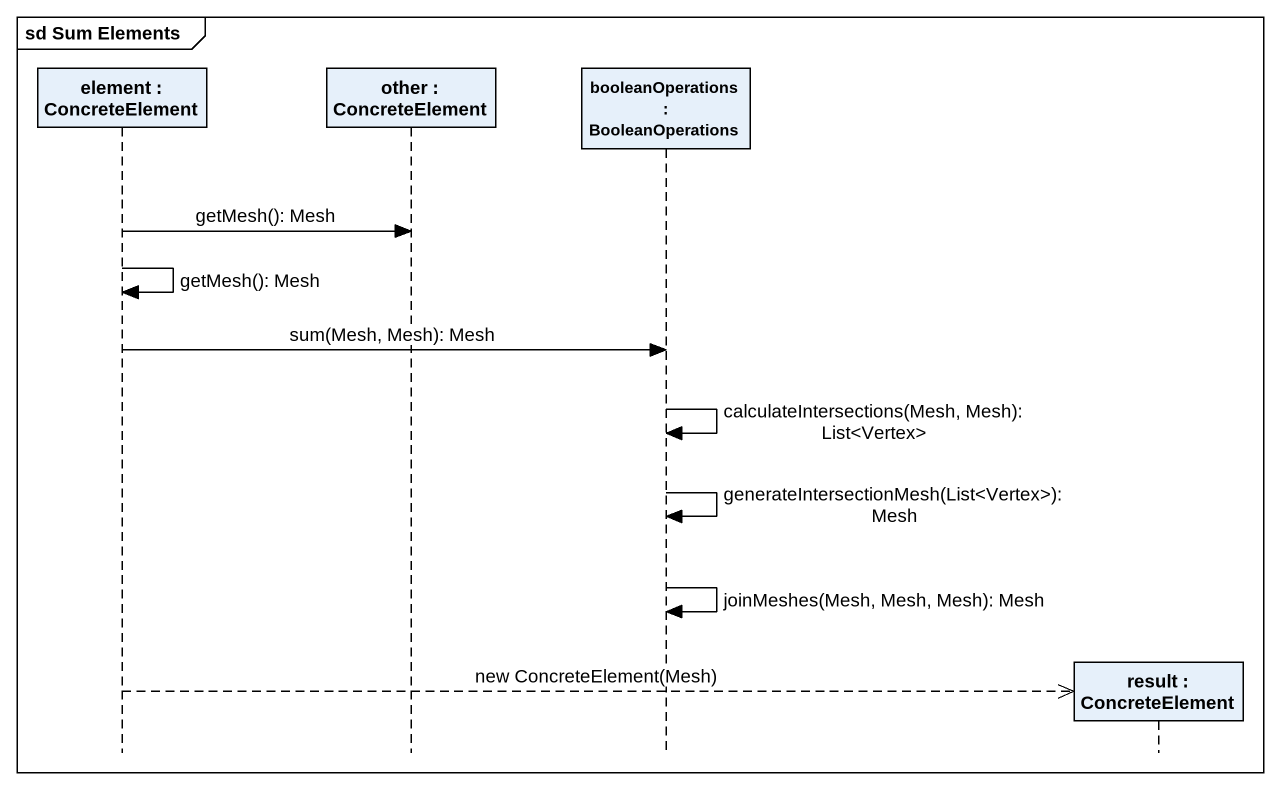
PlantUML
@startuml
mainframe sd Sum Elements
hide footbox
participant "element : ConcreteElement" as element
participant "other : ConcreteElement" as other
participant "booleanOperations : BooleanOperations" as booleanOperations
participant "result : ConcreteElement" as result

element -> other : getMesh(): Mesh
element -> element : getMesh(): Mesh
element -> booleanOperations : sum(Mesh, Mesh): Mesh
booleanOperations -> booleanOperations : calculateIntersections(Mesh, Mesh): List<Vertex>
booleanOperations -> booleanOperations : generateIntersectionMesh(List<Vertex>): Mesh
booleanOperations -> booleanOperations : joinMeshes(Mesh, Mesh, Mesh): Mesh
element -->> result ** : new ConcreteElement(Mesh)
@enduml
